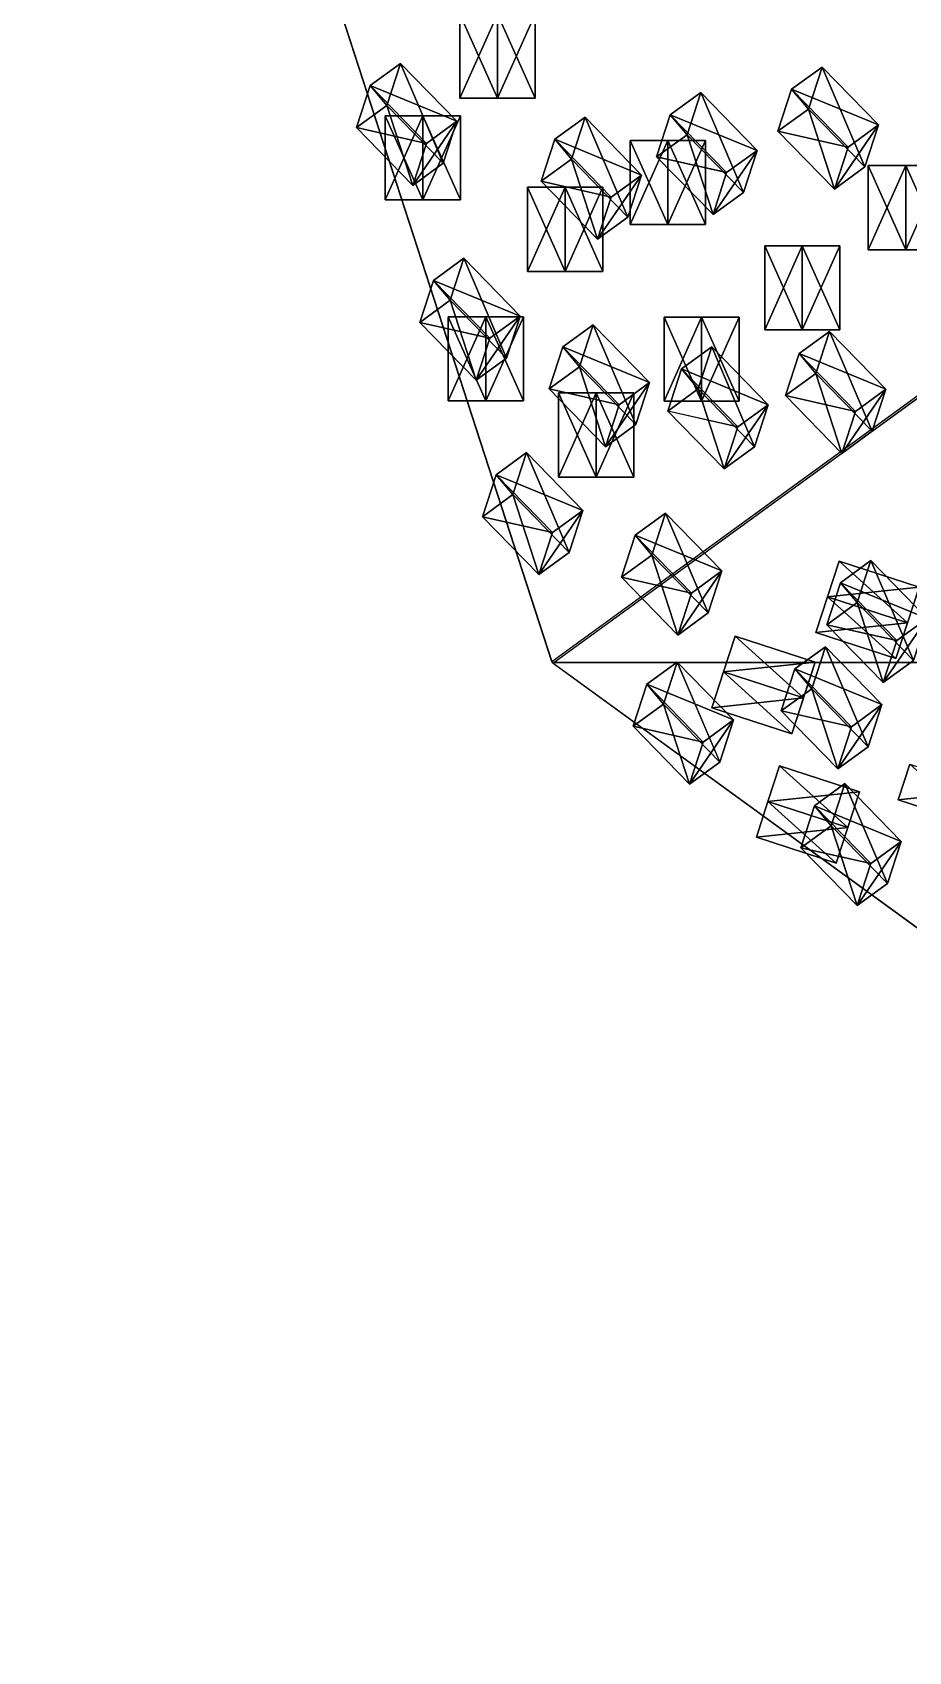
# Model space of a CAD drawing. Header units: metres. Extents: x -324 to 324, y -310 to 311.
# Drawn here: x -323.8 to -219.5, y -307.9 to -115.4 of the extents above; entities that cross this region are included whole.
import ezdxf

# ---------------------------------------------------------------- set-up
doc = ezdxf.new("R2010")
doc.units = ezdxf.units.M

msp = doc.modelspace()

# ---------------------------------------------------------------- linework, layer by layer
for p, q in [((-261.97607, -190.21149, -1061.904), (-323.78564, -0.00020891172, -938.3003)), ((-323.74664, -0.10168457, -938.09595), (-261.94806, -190.31653, -1061.6997)), ((-161.96637, -117.55719, -1261.8992), (-261.97607, -190.21149, -1061.904)), ((-261.85693, -190.37546, -1061.9042), (-161.85385, -117.712006, -1261.8993)), ((-261.94806, -190.31653, -1061.6997), (-100.13974, -307.86996, -938.0959)), ((-100.0555, -307.9384, -938.3003), (-261.85693, -190.37546, -1061.9042))]:
    msp.add_line(p, q)
for points in [[(-323.78564, -0.00020891172, -938.3003), (-161.96652, 117.55693, -1261.8993), (-161.96637, -117.55719, -1261.8992), (-161.96626, -117.55709, -1261.899)], [(-323.78564, -0.00020891172, -938.3003), (-161.96637, -117.55719, -1261.8992), (-261.97607, -190.21149, -1061.904), (-261.97598, -190.21138, -1061.9039)], [(-61.935295, -190.30717, -738.10077), (-200.13196, -0.09590149, -738.10077), (-323.74664, -0.10168457, -938.09595), (-323.74655, -0.10158457, -938.0958)], [(-61.935295, -190.30717, -738.10077), (-323.74664, -0.10168457, -938.09595), (-261.94806, -190.31653, -1061.6997), (-261.94797, -190.31642, -1061.6996)], [(-268.4556, -123.192665, -1067.9515), (-272.92816, -123.192665, -1059.0074), (-272.92816, -113.192665, -1059.0074), (-272.92807, -113.192566, -1059.0073)], [(-272.92816, -123.192665, -1059.0074), (-268.45615, -123.192665, -1056.7711), (-268.45615, -113.192665, -1056.7711), (-268.45605, -113.192566, -1056.771)], [(-272.92816, -113.192665, -1059.0074), (-268.4556, -113.192665, -1067.9515), (-268.4556, -123.192665, -1067.9515), (-268.4555, -123.192566, -1067.9514)], [(-268.45615, -113.192665, -1056.7711), (-272.92816, -113.192665, -1059.0074), (-272.92816, -123.192665, -1059.0074), (-272.92807, -123.192566, -1059.0073)], [(-268.45615, -123.192665, -1056.7711), (-263.98358, -123.192665, -1065.7152), (-263.98358, -113.192665, -1065.7152), (-263.9835, -113.192566, -1065.7151)], [(-263.98358, -113.192665, -1065.7152), (-268.45615, -113.192665, -1056.7711), (-268.45615, -123.192665, -1056.7711), (-268.45605, -123.192566, -1056.771)], [(-263.98358, -123.192665, -1065.7152), (-268.4556, -123.192665, -1067.9515), (-268.4556, -113.192665, -1067.9515), (-268.4555, -113.192566, -1067.9514)], [(-268.4556, -113.192665, -1067.9515), (-263.98358, -113.192665, -1065.7152), (-263.98358, -123.192665, -1065.7152), (-263.9835, -123.192566, -1065.7151)], [(-273.28394, -125.938354, -996.54193), (-279.99225, -119.056526, -999.30585), (-283.6102, -121.68512, -997.0695), (-283.6101, -121.68502, -997.0694)], [(-283.6102, -121.68512, -997.0695), (-279.99225, -119.056526, -999.30585), (-281.6172, -124.05677, -1007.81213), (-281.6171, -124.05667, -1007.812)], [(-274.90884, -130.9386, -1005.0483), (-281.6172, -124.05677, -1007.81213), (-279.99225, -119.056526, -999.30585), (-279.99216, -119.05643, -999.3057)], [(-279.99225, -119.056526, -999.30585), (-273.28394, -125.938354, -996.54193), (-274.90884, -130.9386, -1005.0483), (-274.90875, -130.93849, -1005.04816)], [(-100.0555, -307.9384, -938.3003), (-261.85693, -190.37546, -1061.9042), (-161.85385, -117.712006, -1261.8993), (-161.85374, -117.71191, -1261.8992)], [(-223.12227, -126.374, -915.90063), (-229.8306, -119.49217, -918.66455), (-233.44853, -122.120766, -916.4282), (-233.44843, -122.12067, -916.4281)], [(-233.44853, -122.120766, -916.4282), (-229.8306, -119.49217, -918.66455), (-231.45552, -124.49242, -927.17084), (-231.45541, -124.49232, -927.1707)], [(-224.74721, -131.37425, -924.407), (-231.45552, -124.49242, -927.17084), (-229.8306, -119.49217, -918.66455), (-229.83049, -119.49207, -918.6644)], [(-229.8306, -119.49217, -918.66455), (-223.12227, -126.374, -915.90063), (-224.74721, -131.37425, -924.407), (-224.7471, -131.37415, -924.40686)], [(-281.6172, -124.05677, -1007.81213), (-285.2351, -126.68536, -1005.57587), (-283.6102, -121.68512, -997.0695), (-283.6101, -121.68502, -997.0694)], [(-276.90186, -128.56694, -994.30566), (-283.6102, -121.68512, -997.0695), (-285.2351, -126.68536, -1005.57587), (-285.23502, -126.685265, -1005.57574)], [(-283.6102, -121.68512, -997.0695), (-276.90186, -128.56694, -994.30566), (-273.28394, -125.938354, -996.54193), (-273.28384, -125.938255, -996.5418)], [(-263.98358, -123.192665, -1065.7152), (-268.45615, -123.192665, -1056.7711), (-272.92816, -123.192665, -1059.0074), (-272.92807, -123.192566, -1059.0073)], [(-272.92816, -123.192665, -1059.0074), (-268.4556, -123.192665, -1067.9515), (-263.98358, -123.192665, -1065.7152), (-263.9835, -123.192566, -1065.7151)], [(-237.5618, -129.41577, -942.8368), (-244.27013, -122.53394, -945.6007), (-247.88806, -125.16254, -943.3644), (-247.88795, -125.16244, -943.36426)], [(-247.88806, -125.16254, -943.3644), (-244.27013, -122.53394, -945.6007), (-245.89505, -127.53419, -954.107), (-245.89494, -127.53409, -954.1069)], [(-239.18674, -134.41602, -951.34314), (-245.89505, -127.53419, -954.107), (-244.27013, -122.53394, -945.6007), (-244.27002, -122.533844, -945.6006)], [(-244.27013, -122.53394, -945.6007), (-237.5618, -129.41577, -942.8368), (-239.18674, -134.41602, -951.34314), (-239.18663, -134.41591, -951.343)], [(-231.45552, -124.49242, -927.17084), (-235.07347, -127.12101, -924.9346), (-233.44853, -122.120766, -916.4282), (-233.44843, -122.12067, -916.4281)], [(-226.74022, -129.0026, -913.66437), (-233.44853, -122.120766, -916.4282), (-235.07347, -127.12101, -924.9346), (-235.07336, -127.12091, -924.93445)], [(-233.44853, -122.120766, -916.4282), (-226.74022, -129.0026, -913.66437), (-223.12227, -126.374, -915.90063), (-223.12216, -126.3739, -915.9005)], [(-278.5268, -133.5672, -1002.81195), (-285.2351, -126.68536, -1005.57587), (-281.6172, -124.05677, -1007.81213), (-281.6171, -124.05667, -1007.812)], [(-281.6172, -124.05677, -1007.81213), (-274.90884, -130.9386, -1005.0483), (-278.5268, -133.5672, -1002.81195), (-278.5267, -133.5671, -1002.8118)], [(-245.89505, -127.53419, -954.107), (-249.513, -130.16278, -951.8707), (-247.88806, -125.16254, -943.3644), (-247.88795, -125.16244, -943.36426)], [(-241.17975, -132.04436, -940.6005), (-247.88806, -125.16254, -943.3644), (-249.513, -130.16278, -951.8707), (-249.5129, -130.16267, -951.8706)], [(-247.88806, -125.16254, -943.3644), (-241.17975, -132.04436, -940.6005), (-237.5618, -129.41577, -942.8368), (-237.56169, -129.41566, -942.8367)], [(-228.36514, -134.00284, -922.17065), (-235.07347, -127.12101, -924.9346), (-231.45552, -124.49242, -927.17084), (-231.45541, -124.49232, -927.1707)], [(-231.45552, -124.49242, -927.17084), (-224.74721, -131.37425, -924.407), (-228.36514, -134.00284, -922.17065), (-228.36504, -134.00273, -922.17053)], [(-285.2351, -126.68536, -1005.57587), (-278.5268, -133.5672, -1002.81195), (-276.90186, -128.56694, -994.30566), (-276.90176, -128.56683, -994.30554)], [(-277.3236, -135.29517, -1050.2177), (-281.79617, -135.29517, -1041.2736), (-281.79617, -125.295166, -1041.2736), (-281.79608, -125.29507, -1041.2734)], [(-277.3236, -125.295166, -1050.2177), (-281.79617, -125.295166, -1041.2736), (-277.32416, -125.295166, -1039.0372), (-277.32407, -125.29507, -1039.0371)], [(-281.79617, -135.29517, -1041.2736), (-277.32416, -135.29517, -1039.0372), (-277.32416, -125.295166, -1039.0372), (-277.32407, -125.29507, -1039.0371)], [(-281.79617, -125.295166, -1041.2736), (-277.3236, -125.295166, -1050.2177), (-277.3236, -135.29517, -1050.2177), (-277.32352, -135.29506, -1050.2175)], [(-277.32416, -125.295166, -1039.0372), (-281.79617, -125.295166, -1041.2736), (-281.79617, -135.29517, -1041.2736), (-281.79608, -135.29506, -1041.2734)], [(-278.5268, -133.5672, -1002.81195), (-274.90884, -130.9386, -1005.0483), (-273.28394, -125.938354, -996.54193), (-273.28384, -125.938255, -996.5418)], [(-273.28394, -125.938354, -996.54193), (-276.90186, -128.56694, -994.30566), (-278.5268, -133.5672, -1002.81195), (-278.5267, -133.5671, -1002.8118)], [(-277.32416, -135.29517, -1039.0372), (-272.8516, -135.29517, -1047.9813), (-272.8516, -125.295166, -1047.9813), (-272.8515, -125.29507, -1047.9812)], [(-277.32416, -125.295166, -1039.0372), (-272.8516, -125.295166, -1047.9813), (-277.3236, -125.295166, -1050.2177), (-277.32352, -125.29507, -1050.2175)], [(-272.8516, -125.295166, -1047.9813), (-277.32416, -125.295166, -1039.0372), (-277.32416, -135.29517, -1039.0372), (-277.32407, -135.29506, -1039.0371)], [(-272.8516, -135.29517, -1047.9813), (-277.3236, -135.29517, -1050.2177), (-277.3236, -125.295166, -1050.2177), (-277.32352, -125.29507, -1050.2175)], [(-277.3236, -125.295166, -1050.2177), (-272.8516, -125.295166, -1047.9813), (-272.8516, -135.29517, -1047.9813), (-272.8515, -135.29506, -1047.9812)], [(-251.31682, -132.33568, -968.52234), (-258.02515, -125.45385, -971.28625), (-261.6431, -128.08244, -969.0499), (-261.643, -128.08234, -969.0498)], [(-261.6431, -128.08244, -969.0499), (-258.02515, -125.45385, -971.28625), (-259.6501, -130.4541, -979.79254), (-259.65, -130.454, -979.7924)], [(-252.94176, -137.33592, -977.0287), (-259.6501, -130.4541, -979.79254), (-258.02515, -125.45385, -971.28625), (-258.02505, -125.45375, -971.28613)], [(-258.02515, -125.45385, -971.28625), (-251.31682, -132.33568, -968.52234), (-252.94176, -137.33592, -977.0287), (-252.94165, -137.33582, -977.02856)], [(-228.36514, -134.00284, -922.17065), (-224.74721, -131.37425, -924.407), (-223.12227, -126.374, -915.90063), (-223.12216, -126.3739, -915.9005)], [(-223.12227, -126.374, -915.90063), (-226.74022, -129.0026, -913.66437), (-228.36514, -134.00284, -922.17065), (-228.36504, -134.00273, -922.17053)], [(-259.6501, -130.4541, -979.79254), (-263.268, -133.08269, -977.5563), (-261.6431, -128.08244, -969.0499), (-261.643, -128.08234, -969.0498)], [(-254.93477, -134.96426, -966.2861), (-261.6431, -128.08244, -969.0499), (-263.268, -133.08269, -977.5563), (-263.2679, -133.08258, -977.55615)], [(-261.6431, -128.08244, -969.0499), (-254.93477, -134.96426, -966.2861), (-251.31682, -132.33568, -968.52234), (-251.31671, -132.33557, -968.5222)], [(-248.18591, -138.23065, -1108.486), (-252.65848, -138.23065, -1099.5419), (-252.6585, -128.23065, -1099.5419), (-252.65839, -128.23055, -1099.5417)], [(-248.18591, -128.23065, -1108.486), (-252.6585, -128.23065, -1099.5419), (-248.18646, -128.23065, -1097.3055), (-248.18636, -128.23055, -1097.3054)], [(-252.6585, -128.23065, -1099.5419), (-248.18591, -128.23065, -1108.486), (-248.18591, -138.23065, -1108.486), (-248.1858, -138.23055, -1108.4858)], [(-248.18646, -128.23065, -1097.3055), (-252.6585, -128.23065, -1099.5419), (-252.65848, -138.23065, -1099.5419), (-252.65837, -138.23055, -1099.5417)], [(-252.65848, -138.23065, -1099.5419), (-248.18646, -138.23065, -1097.3055), (-248.18646, -128.23065, -1097.3055), (-248.18636, -128.23055, -1097.3054)], [(-242.80467, -137.04462, -949.1068), (-249.513, -130.16278, -951.8707), (-245.89505, -127.53419, -954.107), (-245.89494, -127.53409, -954.1069)], [(-248.18646, -138.23065, -1097.3055), (-243.71388, -138.23065, -1106.2496), (-243.7139, -128.23065, -1106.2496), (-243.71379, -128.23055, -1106.2495)], [(-248.18646, -128.23065, -1097.3055), (-243.7139, -128.23065, -1106.2496), (-248.18591, -128.23065, -1108.486), (-248.1858, -128.23055, -1108.4858)], [(-243.7139, -128.23065, -1106.2496), (-248.18646, -128.23065, -1097.3055), (-248.18646, -138.23065, -1097.3055), (-248.18636, -138.23055, -1097.3054)], [(-243.71388, -138.23065, -1106.2496), (-248.18591, -138.23065, -1108.486), (-248.18591, -128.23065, -1108.486), (-248.1858, -128.23055, -1108.4858)], [(-248.18591, -128.23065, -1108.486), (-243.7139, -128.23065, -1106.2496), (-243.71388, -138.23065, -1106.2496), (-243.71378, -138.23055, -1106.2495)], [(-245.89505, -127.53419, -954.107), (-239.18674, -134.41602, -951.34314), (-242.80467, -137.04462, -949.1068), (-242.80457, -137.04451, -949.1067)], [(-235.07347, -127.12101, -924.9346), (-228.36514, -134.00284, -922.17065), (-226.74022, -129.0026, -913.66437), (-226.74011, -129.00249, -913.66425)], [(-256.5597, -139.96451, -974.79236), (-263.268, -133.08269, -977.5563), (-259.6501, -130.4541, -979.79254), (-259.65, -130.454, -979.7924)], [(-259.6501, -130.4541, -979.79254), (-252.94176, -137.33592, -977.0287), (-256.5597, -139.96451, -974.79236), (-256.5596, -139.9644, -974.79224)], [(-249.513, -130.16278, -951.8707), (-242.80467, -137.04462, -949.1068), (-241.17975, -132.04436, -940.6005), (-241.17964, -132.04425, -940.6004)], [(-242.80467, -137.04462, -949.1068), (-239.18674, -134.41602, -951.34314), (-237.5618, -129.41577, -942.8368), (-237.56169, -129.41566, -942.8367)], [(-237.5618, -129.41577, -942.8368), (-241.17975, -132.04436, -940.6005), (-242.80467, -137.04462, -949.1068), (-242.80457, -137.04451, -949.1067)], [(-256.5597, -139.96451, -974.79236), (-252.94176, -137.33592, -977.0287), (-251.31682, -132.33568, -968.52234), (-251.31671, -132.33557, -968.5222)], [(-251.31682, -132.33568, -968.52234), (-254.93477, -134.96426, -966.2861), (-256.5597, -139.96451, -974.79236), (-256.5596, -139.9644, -974.79224)], [(-219.8544, -141.21764, -1165.1421), (-224.32697, -141.21764, -1156.198), (-224.32698, -131.21764, -1156.198), (-224.32687, -131.21753, -1156.1979)], [(-219.8544, -131.21764, -1165.1421), (-224.32698, -131.21764, -1156.198), (-219.85495, -131.21764, -1153.9617), (-219.85484, -131.21753, -1153.9615)], [(-224.32698, -131.21764, -1156.198), (-219.8544, -131.21764, -1165.1421), (-219.8544, -141.21764, -1165.1421), (-219.8543, -141.21753, -1165.142)], [(-219.85495, -131.21764, -1153.9617), (-224.32698, -131.21764, -1156.198), (-224.32697, -141.21764, -1156.198), (-224.32686, -141.21753, -1156.1979)], [(-224.32697, -141.21764, -1156.198), (-219.85495, -141.21764, -1153.9617), (-219.85495, -131.21764, -1153.9617), (-219.85484, -131.21753, -1153.9615)], [(-219.85495, -141.21764, -1153.9617), (-215.38237, -141.21764, -1162.9058), (-215.38239, -131.21764, -1162.9058), (-215.38228, -131.21753, -1162.9056)], [(-219.85495, -131.21764, -1153.9617), (-215.38239, -131.21764, -1162.9058), (-219.8544, -131.21764, -1165.1421), (-219.8543, -131.21753, -1165.142)], [(-215.38239, -131.21764, -1162.9058), (-219.85495, -131.21764, -1153.9617), (-219.85495, -141.21764, -1153.9617), (-219.85484, -141.21753, -1153.9615)], [(-215.38237, -141.21764, -1162.9058), (-219.8544, -141.21764, -1165.1421), (-219.8544, -131.21764, -1165.1421), (-219.8543, -131.21753, -1165.142)], [(-219.8544, -131.21764, -1165.1421), (-215.38239, -131.21764, -1162.9058), (-215.38237, -141.21764, -1162.9058), (-215.38226, -141.21753, -1162.9056)], [(-260.3938, -143.79266, -1084.0732), (-264.86636, -143.79266, -1075.1292), (-264.86636, -133.79266, -1075.1292), (-264.86627, -133.79256, -1075.129)], [(-260.3938, -133.79266, -1084.0732), (-264.86636, -133.79266, -1075.1292), (-260.39435, -133.79266, -1072.8928), (-260.39426, -133.79256, -1072.8927)], [(-264.86636, -143.79266, -1075.1292), (-260.39435, -143.79266, -1072.8928), (-260.39435, -133.79266, -1072.8928), (-260.39426, -133.79256, -1072.8927)], [(-264.86636, -133.79266, -1075.1292), (-260.3938, -133.79266, -1084.0732), (-260.3938, -143.79266, -1084.0732), (-260.3937, -143.79256, -1084.0731)], [(-260.39435, -133.79266, -1072.8928), (-264.86636, -133.79266, -1075.1292), (-264.86636, -143.79266, -1075.1292), (-264.86627, -143.79256, -1075.129)], [(-263.268, -133.08269, -977.5563), (-256.5597, -139.96451, -974.79236), (-254.93477, -134.96426, -966.2861), (-254.93466, -134.96416, -966.28595)], [(-260.39435, -143.79266, -1072.8928), (-255.92177, -143.79266, -1081.8369), (-255.92178, -133.79266, -1081.8369), (-255.92168, -133.79256, -1081.8368)], [(-260.39435, -133.79266, -1072.8928), (-255.92178, -133.79266, -1081.8369), (-260.3938, -133.79266, -1084.0732), (-260.3937, -133.79256, -1084.0731)], [(-255.92178, -133.79266, -1081.8369), (-260.39435, -133.79266, -1072.8928), (-260.39435, -143.79266, -1072.8928), (-260.39426, -143.79256, -1072.8927)], [(-255.92177, -143.79266, -1081.8369), (-260.3938, -143.79266, -1084.0732), (-260.3938, -133.79266, -1084.0732), (-260.3937, -133.79256, -1084.0731)], [(-260.3938, -133.79266, -1084.0732), (-255.92178, -133.79266, -1081.8369), (-255.92177, -143.79266, -1081.8369), (-255.92166, -143.79256, -1081.8368)], [(-272.8516, -135.29517, -1047.9813), (-277.32416, -135.29517, -1039.0372), (-281.79617, -135.29517, -1041.2736), (-281.79608, -135.29506, -1041.2734)], [(-281.79617, -135.29517, -1041.2736), (-277.3236, -135.29517, -1050.2177), (-272.8516, -135.29517, -1047.9813), (-272.8515, -135.29506, -1047.9812)], [(-243.71388, -138.23065, -1106.2496), (-248.18646, -138.23065, -1097.3055), (-252.65848, -138.23065, -1099.5419), (-252.65837, -138.23055, -1099.5417)], [(-252.65848, -138.23065, -1099.5419), (-248.18591, -138.23065, -1108.486), (-243.71388, -138.23065, -1106.2496), (-243.71378, -138.23055, -1106.2495)], [(-265.7526, -149.11575, -1011.60077), (-272.4609, -142.23392, -1014.3647), (-276.07886, -144.86252, -1012.12836), (-276.07877, -144.86241, -1012.12823)], [(-276.07886, -144.86252, -1012.12836), (-272.4609, -142.23392, -1014.3647), (-274.08585, -147.23418, -1022.871), (-274.08575, -147.23407, -1022.87085)], [(-267.3775, -154.116, -1020.1071), (-274.08585, -147.23418, -1022.871), (-272.4609, -142.23392, -1014.3647), (-272.46082, -142.23381, -1014.36456)], [(-272.4609, -142.23392, -1014.3647), (-265.7526, -149.11575, -1011.60077), (-267.3775, -154.116, -1020.1071), (-267.3774, -154.11589, -1020.107)], [(-232.17743, -150.74515, -1140.499), (-236.65, -150.74515, -1131.5549), (-236.65001, -140.74515, -1131.5549), (-236.6499, -140.74504, -1131.5548)], [(-232.17743, -140.74515, -1140.499), (-236.65001, -140.74515, -1131.5549), (-232.17798, -140.74515, -1129.3186), (-232.17787, -140.74504, -1129.3185)], [(-236.65001, -140.74515, -1131.5549), (-232.17743, -140.74515, -1140.499), (-232.17743, -150.74515, -1140.499), (-232.17732, -150.74504, -1140.4989)], [(-232.17798, -140.74515, -1129.3186), (-236.65001, -140.74515, -1131.5549), (-236.65, -150.74515, -1131.5549), (-236.64989, -150.74504, -1131.5548)], [(-236.65, -150.74515, -1131.5549), (-232.17798, -150.74515, -1129.3186), (-232.17798, -140.74515, -1129.3186), (-232.17787, -140.74504, -1129.3185)], [(-232.17798, -150.74515, -1129.3186), (-227.7054, -150.74515, -1138.2627), (-227.70541, -140.74515, -1138.2627), (-227.7053, -140.74504, -1138.2626)], [(-232.17798, -140.74515, -1129.3186), (-227.70541, -140.74515, -1138.2627), (-232.17743, -140.74515, -1140.499), (-232.17732, -140.74504, -1140.4989)], [(-227.70541, -140.74515, -1138.2627), (-232.17798, -140.74515, -1129.3186), (-232.17798, -150.74515, -1129.3186), (-232.17787, -150.74504, -1129.3185)], [(-227.7054, -150.74515, -1138.2627), (-232.17743, -150.74515, -1140.499), (-232.17743, -140.74515, -1140.499), (-232.17732, -140.74504, -1140.4989)], [(-232.17743, -140.74515, -1140.499), (-227.70541, -140.74515, -1138.2627), (-227.7054, -150.74515, -1138.2627), (-227.70529, -150.74504, -1138.2626)], [(-215.38237, -141.21764, -1162.9058), (-219.85495, -141.21764, -1153.9617), (-224.32697, -141.21764, -1156.198), (-224.32686, -141.21753, -1156.1979)], [(-224.32697, -141.21764, -1156.198), (-219.8544, -141.21764, -1165.1421), (-215.38237, -141.21764, -1162.9058), (-215.38226, -141.21753, -1162.9056)], [(-255.92177, -143.79266, -1081.8369), (-260.39435, -143.79266, -1072.8928), (-264.86636, -143.79266, -1075.1292), (-264.86627, -143.79256, -1075.129)], [(-264.86636, -143.79266, -1075.1292), (-260.3938, -143.79266, -1084.0732), (-255.92177, -143.79266, -1081.8369), (-255.92166, -143.79256, -1081.8368)], [(-274.08585, -147.23418, -1022.871), (-277.70377, -149.86276, -1020.6347), (-276.07886, -144.86252, -1012.12836), (-276.07877, -144.86241, -1012.12823)], [(-269.3705, -151.74434, -1009.3645), (-276.07886, -144.86252, -1012.12836), (-277.70377, -149.86276, -1020.6347), (-277.70367, -149.86266, -1020.6346)], [(-276.07886, -144.86252, -1012.12836), (-269.3705, -151.74434, -1009.3645), (-265.7526, -149.11575, -1011.60077), (-265.7525, -149.11565, -1011.60065)], [(-270.99545, -156.7446, -1017.8708), (-277.70377, -149.86276, -1020.6347), (-274.08585, -147.23418, -1022.871), (-274.08575, -147.23407, -1022.87085)], [(-274.08585, -147.23418, -1022.871), (-267.3775, -154.116, -1020.1071), (-270.99545, -156.7446, -1017.8708), (-270.99536, -156.74449, -1017.87067)], [(-277.70377, -149.86276, -1020.6347), (-270.99545, -156.7446, -1017.8708), (-269.3705, -151.74434, -1009.3645), (-269.37042, -151.74423, -1009.3644)], [(-269.83762, -159.19116, -1065.1879), (-274.31018, -159.19116, -1056.2438), (-274.31018, -149.19116, -1056.2438), (-274.3101, -149.19106, -1056.2437)], [(-269.83762, -149.19116, -1065.1879), (-274.31018, -149.19116, -1056.2438), (-269.83817, -149.19116, -1054.0074), (-269.83807, -149.19106, -1054.0073)], [(-274.31018, -159.19116, -1056.2438), (-269.83817, -159.19116, -1054.0074), (-269.83817, -149.19116, -1054.0074), (-269.83807, -149.19106, -1054.0073)], [(-274.31018, -149.19116, -1056.2438), (-269.83762, -149.19116, -1065.1879), (-269.83762, -159.19116, -1065.1879), (-269.83752, -159.19106, -1065.1877)], [(-269.83817, -149.19116, -1054.0074), (-274.31018, -149.19116, -1056.2438), (-274.31018, -159.19116, -1056.2438), (-274.3101, -159.19106, -1056.2437)], [(-270.99545, -156.7446, -1017.8708), (-267.3775, -154.116, -1020.1071), (-265.7526, -149.11575, -1011.60077), (-265.7525, -149.11565, -1011.60065)], [(-265.7526, -149.11575, -1011.60077), (-269.3705, -151.74434, -1009.3645), (-270.99545, -156.7446, -1017.8708), (-270.99536, -156.74449, -1017.87067)], [(-269.83817, -159.19116, -1054.0074), (-265.3656, -159.19116, -1062.9515), (-265.3656, -149.19116, -1062.9515), (-265.3655, -149.19106, -1062.9514)], [(-269.83817, -149.19116, -1054.0074), (-265.3656, -149.19116, -1062.9515), (-269.83762, -149.19116, -1065.1879), (-269.83752, -149.19106, -1065.1877)], [(-265.3656, -149.19116, -1062.9515), (-269.83817, -149.19116, -1054.0074), (-269.83817, -159.19116, -1054.0074), (-269.83807, -159.19106, -1054.0073)], [(-265.3656, -159.19116, -1062.9515), (-269.83762, -159.19116, -1065.1879), (-269.83762, -149.19116, -1065.1879), (-269.83752, -149.19106, -1065.1877)], [(-269.83762, -149.19116, -1065.1879), (-265.3656, -149.19116, -1062.9515), (-265.3656, -159.19116, -1062.9515), (-265.3655, -159.19106, -1062.9514)], [(-250.35417, -157.01512, -995.9738), (-257.0625, -150.1333, -998.73773), (-260.68045, -152.76189, -996.5014), (-260.68036, -152.76178, -996.5013)], [(-260.68045, -152.76189, -996.5014), (-257.0625, -150.1333, -998.73773), (-258.68744, -155.13354, -1007.244), (-258.68735, -155.13344, -1007.2439)], [(-251.97911, -162.01537, -1004.48016), (-258.68744, -155.13354, -1007.244), (-257.0625, -150.1333, -998.73773), (-257.0624, -150.1332, -998.7376)], [(-257.0625, -150.1333, -998.73773), (-250.35417, -157.01512, -995.9738), (-251.97911, -162.01537, -1004.48016), (-251.979, -162.01526, -1004.48004)], [(-244.155, -159.24265, -1116.5469), (-248.62756, -159.24265, -1107.6028), (-248.62758, -149.24265, -1107.6028), (-248.62747, -149.24254, -1107.6027)], [(-244.155, -149.24265, -1116.5469), (-248.62758, -149.24265, -1107.6028), (-244.15555, -149.24265, -1105.3665), (-244.15544, -149.24254, -1105.3663)], [(-248.62758, -149.24265, -1107.6028), (-244.155, -149.24265, -1116.5469), (-244.155, -159.24265, -1116.5469), (-244.15489, -159.24254, -1116.5468)], [(-244.15555, -149.24265, -1105.3665), (-248.62758, -149.24265, -1107.6028), (-248.62756, -159.24265, -1107.6028), (-248.62746, -159.24254, -1107.6027)], [(-248.62756, -159.24265, -1107.6028), (-244.15555, -159.24265, -1105.3665), (-244.15555, -149.24265, -1105.3665), (-244.15544, -149.24254, -1105.3663)], [(-244.15555, -159.24265, -1105.3665), (-239.68297, -159.24265, -1114.3105), (-239.68298, -149.24265, -1114.3105), (-239.68288, -149.24254, -1114.3104)], [(-244.15555, -149.24265, -1105.3665), (-239.68298, -149.24265, -1114.3105), (-244.155, -149.24265, -1116.5469), (-244.15489, -149.24254, -1116.5468)], [(-239.68298, -149.24265, -1114.3105), (-244.15555, -149.24265, -1105.3665), (-244.15555, -159.24265, -1105.3665), (-244.15544, -159.24254, -1105.3663)], [(-239.68297, -159.24265, -1114.3105), (-244.155, -159.24265, -1116.5469), (-244.155, -149.24265, -1116.5469), (-244.15489, -149.24254, -1116.5468)], [(-244.155, -149.24265, -1116.5469), (-239.68298, -149.24265, -1114.3105), (-239.68297, -159.24265, -1114.3105), (-239.68286, -159.24254, -1114.3104)], [(-227.7054, -150.74515, -1138.2627), (-232.17798, -150.74515, -1129.3186), (-236.65, -150.74515, -1131.5549), (-236.64989, -150.74504, -1131.5548)], [(-236.65, -150.74515, -1131.5549), (-232.17743, -150.74515, -1140.499), (-227.7054, -150.74515, -1138.2627), (-227.70529, -150.74504, -1138.2626)], [(-222.23575, -157.80824, -951.4151), (-228.94408, -150.92642, -954.179), (-232.56201, -153.55501, -951.9427), (-232.5619, -153.5549, -951.94257)], [(-232.56201, -153.55501, -951.9427), (-228.94408, -150.92642, -954.179), (-230.569, -155.92667, -962.6853), (-230.5689, -155.92656, -962.6852)], [(-223.86069, -162.80849, -959.92145), (-230.569, -155.92667, -962.6853), (-228.94408, -150.92642, -954.179), (-228.94397, -150.92632, -954.1789)], [(-228.94408, -150.92642, -954.179), (-222.23575, -157.80824, -951.4151), (-223.86069, -162.80849, -959.92145), (-223.86058, -162.80838, -959.9213)], [(-258.68744, -155.13354, -1007.244), (-262.30536, -157.76213, -1005.00775), (-260.68045, -152.76189, -996.5014), (-260.68036, -152.76178, -996.5013)], [(-253.97212, -159.6437, -993.73755), (-260.68045, -152.76189, -996.5014), (-262.30536, -157.76213, -1005.00775), (-262.30527, -157.76202, -1005.0076)], [(-260.68045, -152.76189, -996.5014), (-253.97212, -159.6437, -993.73755), (-250.35417, -157.01512, -995.9738), (-250.35406, -157.01501, -995.9737)], [(-236.23904, -159.6494, -976.23425), (-242.94737, -152.76758, -978.99817), (-246.5653, -155.39616, -976.76184), (-246.5652, -155.39606, -976.7617)], [(-246.5653, -155.39616, -976.76184), (-242.94737, -152.76758, -978.99817), (-244.5723, -157.76782, -987.50446), (-244.57219, -157.76772, -987.50433)], [(-237.86398, -164.64964, -984.7406), (-244.5723, -157.76782, -987.50446), (-242.94737, -152.76758, -978.99817), (-242.94727, -152.76747, -978.99805)], [(-242.94737, -152.76758, -978.99817), (-236.23904, -159.6494, -976.23425), (-237.86398, -164.64964, -984.7406), (-237.86388, -164.64954, -984.7405)], [(-230.569, -155.92667, -962.6853), (-234.18695, -158.55525, -960.44904), (-232.56201, -153.55501, -951.9427), (-232.5619, -153.5549, -951.94257)], [(-225.8537, -160.43683, -949.17883), (-232.56201, -153.55501, -951.9427), (-234.18695, -158.55525, -960.44904), (-234.18684, -158.55515, -960.4489)], [(-232.56201, -153.55501, -951.9427), (-225.8537, -160.43683, -949.17883), (-222.23575, -157.80824, -951.4151), (-222.23564, -157.80814, -951.415)], [(-255.59705, -164.64395, -1002.24384), (-262.30536, -157.76213, -1005.00775), (-258.68744, -155.13354, -1007.244), (-258.68735, -155.13344, -1007.2439)], [(-258.68744, -155.13354, -1007.244), (-251.97911, -162.01537, -1004.48016), (-255.59705, -164.64395, -1002.24384), (-255.59694, -164.64384, -1002.2437)], [(-244.5723, -157.76782, -987.50446), (-248.19025, -160.39641, -985.2682), (-246.5653, -155.39616, -976.76184), (-246.5652, -155.39606, -976.7617)], [(-239.857, -162.27798, -973.998), (-246.5653, -155.39616, -976.76184), (-248.19025, -160.39641, -985.2682), (-248.19014, -160.3963, -985.26807)], [(-246.5653, -155.39616, -976.76184), (-239.857, -162.27798, -973.998), (-236.23904, -159.6494, -976.23425), (-236.23894, -159.64929, -976.23413)], [(-227.47862, -165.43707, -957.6851), (-234.18695, -158.55525, -960.44904), (-230.569, -155.92667, -962.6853), (-230.5689, -155.92656, -962.6852)], [(-230.569, -155.92667, -962.6853), (-223.86069, -162.80849, -959.92145), (-227.47862, -165.43707, -957.6851), (-227.47852, -165.43697, -957.685)], [(-262.30536, -157.76213, -1005.00775), (-255.59705, -164.64395, -1002.24384), (-253.97212, -159.6437, -993.73755), (-253.97202, -159.6436, -993.7374)], [(-255.59705, -164.64395, -1002.24384), (-251.97911, -162.01537, -1004.48016), (-250.35417, -157.01512, -995.9738), (-250.35406, -157.01501, -995.9737)], [(-250.35417, -157.01512, -995.9738), (-253.97212, -159.6437, -993.73755), (-255.59705, -164.64395, -1002.24384), (-255.59694, -164.64384, -1002.2437)], [(-241.48192, -167.27823, -982.5043), (-248.19025, -160.39641, -985.2682), (-244.5723, -157.76782, -987.50446), (-244.57219, -157.76772, -987.50433)], [(-244.5723, -157.76782, -987.50446), (-237.86398, -164.64964, -984.7406), (-241.48192, -167.27823, -982.5043), (-241.48181, -167.27812, -982.50415)], [(-227.47862, -165.43707, -957.6851), (-223.86069, -162.80849, -959.92145), (-222.23575, -157.80824, -951.4151), (-222.23564, -157.80814, -951.415)], [(-222.23575, -157.80824, -951.4151), (-225.8537, -160.43683, -949.17883), (-227.47862, -165.43707, -957.6851), (-227.47852, -165.43697, -957.685)], [(-265.3656, -159.19116, -1062.9515), (-269.83817, -159.19116, -1054.0074), (-274.31018, -159.19116, -1056.2438), (-274.3101, -159.19106, -1056.2437)], [(-274.31018, -159.19116, -1056.2438), (-269.83762, -159.19116, -1065.1879), (-265.3656, -159.19116, -1062.9515), (-265.3655, -159.19106, -1062.9514)], [(-256.70837, -168.25514, -1091.4431), (-261.18094, -168.25514, -1082.499), (-261.18094, -158.25514, -1082.499), (-261.18085, -158.25504, -1082.4989)], [(-256.70837, -158.25514, -1091.4431), (-261.18094, -158.25514, -1082.499), (-256.70892, -158.25514, -1080.2627), (-256.70883, -158.25504, -1080.2626)], [(-261.18094, -168.25514, -1082.499), (-256.70892, -168.25514, -1080.2627), (-256.70892, -158.25514, -1080.2627), (-256.70883, -158.25504, -1080.2626)], [(-261.18094, -158.25514, -1082.499), (-256.70837, -158.25514, -1091.4431), (-256.70837, -168.25514, -1091.4431), (-256.70828, -168.25504, -1091.443)], [(-256.70892, -158.25514, -1080.2627), (-261.18094, -158.25514, -1082.499), (-261.18094, -168.25514, -1082.499), (-261.18085, -168.25504, -1082.4989)], [(-256.70892, -168.25514, -1080.2627), (-252.23634, -168.25514, -1089.2068), (-252.23636, -158.25514, -1089.2068), (-252.23625, -158.25504, -1089.2067)], [(-256.70892, -158.25514, -1080.2627), (-252.23636, -158.25514, -1089.2068), (-256.70837, -158.25514, -1091.4431), (-256.70828, -158.25504, -1091.443)], [(-252.23636, -158.25514, -1089.2068), (-256.70892, -158.25514, -1080.2627), (-256.70892, -168.25514, -1080.2627), (-256.70883, -168.25504, -1080.2626)], [(-252.23634, -168.25514, -1089.2068), (-256.70837, -168.25514, -1091.4431), (-256.70837, -158.25514, -1091.4431), (-256.70828, -158.25504, -1091.443)], [(-256.70837, -158.25514, -1091.4431), (-252.23636, -158.25514, -1089.2068), (-252.23634, -168.25514, -1089.2068), (-252.23624, -168.25504, -1089.2067)], [(-239.68297, -159.24265, -1114.3105), (-244.15555, -159.24265, -1105.3665), (-248.62756, -159.24265, -1107.6028), (-248.62746, -159.24254, -1107.6027)], [(-248.62756, -159.24265, -1107.6028), (-244.155, -159.24265, -1116.5469), (-239.68297, -159.24265, -1114.3105), (-239.68286, -159.24254, -1114.3104)], [(-241.48192, -167.27823, -982.5043), (-237.86398, -164.64964, -984.7406), (-236.23904, -159.6494, -976.23425), (-236.23894, -159.64929, -976.23413)], [(-236.23904, -159.6494, -976.23425), (-239.857, -162.27798, -973.998), (-241.48192, -167.27823, -982.5043), (-241.48181, -167.27812, -982.50415)], [(-234.18695, -158.55525, -960.44904), (-227.47862, -165.43707, -957.6851), (-225.8537, -160.43683, -949.17883), (-225.85359, -160.43672, -949.1787)], [(-248.19025, -160.39641, -985.2682), (-241.48192, -167.27823, -982.5043), (-239.857, -162.27798, -973.998), (-239.85689, -162.27788, -973.99786)], [(-258.2903, -172.22227, -1026.6881), (-264.99863, -165.34045, -1029.452), (-268.61658, -167.96904, -1027.2157), (-268.6165, -167.96893, -1027.2156)], [(-268.61658, -167.96904, -1027.2157), (-264.99863, -165.34045, -1029.452), (-266.62357, -170.3407, -1037.9583), (-266.62347, -170.34059, -1037.9581)], [(-259.91522, -177.22252, -1035.1945), (-266.62357, -170.3407, -1037.9583), (-264.99863, -165.34045, -1029.452), (-264.99854, -165.34035, -1029.4519)], [(-264.99863, -165.34045, -1029.452), (-258.2903, -172.22227, -1026.6881), (-259.91522, -177.22252, -1035.1945), (-259.91513, -177.22241, -1035.1943)], [(-266.62357, -170.3407, -1037.9583), (-270.2415, -172.96928, -1035.722), (-268.61658, -167.96904, -1027.2157), (-268.6165, -167.96893, -1027.2156)], [(-261.90823, -174.85086, -1024.4519), (-268.61658, -167.96904, -1027.2157), (-270.2415, -172.96928, -1035.722), (-270.2414, -172.96918, -1035.7219)], [(-268.61658, -167.96904, -1027.2157), (-261.90823, -174.85086, -1024.4519), (-258.2903, -172.22227, -1026.6881), (-258.29022, -172.22217, -1026.688)], [(-252.23634, -168.25514, -1089.2068), (-256.70892, -168.25514, -1080.2627), (-261.18094, -168.25514, -1082.499), (-261.18085, -168.25504, -1082.4989)], [(-261.18094, -168.25514, -1082.499), (-256.70837, -168.25514, -1091.4431), (-252.23634, -168.25514, -1089.2068), (-252.23624, -168.25504, -1089.2067)], [(-263.53317, -179.8511, -1032.9581), (-270.2415, -172.96928, -1035.722), (-266.62357, -170.3407, -1037.9583), (-266.62347, -170.34059, -1037.9581)], [(-266.62357, -170.3407, -1037.9583), (-259.91522, -177.22252, -1035.1945), (-263.53317, -179.8511, -1032.9581), (-263.53308, -179.851, -1032.958)], [(-270.2415, -172.96928, -1035.722), (-263.53317, -179.8511, -1032.9581), (-261.90823, -174.85086, -1024.4519), (-261.90814, -174.85075, -1024.4518)], [(-263.53317, -179.8511, -1032.9581), (-259.91522, -177.22252, -1035.1945), (-258.2903, -172.22227, -1026.6881), (-258.29022, -172.22217, -1026.688)], [(-258.2903, -172.22227, -1026.6881), (-261.90823, -174.85086, -1024.4519), (-263.53317, -179.8511, -1032.9581), (-263.53308, -179.851, -1032.958)], [(-241.7407, -179.41417, -1008.3671), (-248.44904, -172.53235, -1011.13104), (-252.06697, -175.16093, -1008.8947), (-252.06686, -175.16083, -1008.8946)], [(-252.06697, -175.16093, -1008.8947), (-248.44904, -172.53235, -1011.13104), (-250.07396, -177.5326, -1019.6373), (-250.07385, -177.53249, -1019.6372)], [(-243.36565, -184.41441, -1016.8735), (-250.07396, -177.5326, -1019.6373), (-248.44904, -172.53235, -1011.13104), (-248.44893, -172.53224, -1011.1309)], [(-248.44904, -172.53235, -1011.13104), (-241.7407, -179.41417, -1008.3671), (-243.36565, -184.41441, -1016.8735), (-243.36554, -184.4143, -1016.87335)], [(-250.07396, -177.5326, -1019.6373), (-253.69191, -180.16118, -1017.40106), (-252.06697, -175.16093, -1008.8947), (-252.06686, -175.16083, -1008.8946)], [(-245.35866, -182.04276, -1006.13086), (-252.06697, -175.16093, -1008.8947), (-253.69191, -180.16118, -1017.40106), (-253.6918, -180.16107, -1017.40094)], [(-252.06697, -175.16093, -1008.8947), (-245.35866, -182.04276, -1006.13086), (-241.7407, -179.41417, -1008.3671), (-241.7406, -179.41406, -1008.367)], [(-246.98358, -187.043, -1014.63715), (-253.69191, -180.16118, -1017.40106), (-250.07396, -177.5326, -1019.6373), (-250.07385, -177.53249, -1019.6372)], [(-250.07396, -177.5326, -1019.6373), (-243.36565, -184.41441, -1016.8735), (-246.98358, -187.043, -1014.63715), (-246.98347, -187.0429, -1014.637)], [(-227.79016, -178.24623, -1113.8499), (-229.17227, -182.4999, -1104.9058), (-219.6617, -185.59007, -1104.9058), (-219.66159, -185.58997, -1104.9056)], [(-229.17227, -182.4999, -1104.9058), (-227.79016, -178.24623, -1113.8499), (-229.1721, -182.49937, -1116.0862), (-229.172, -182.49927, -1116.086)], [(-229.1721, -182.49937, -1116.0862), (-227.79016, -178.24623, -1113.8499), (-218.2796, -181.33641, -1113.8499), (-218.2795, -181.3363, -1113.8497)], [(-219.6617, -185.59007, -1104.9058), (-218.2796, -181.33641, -1113.8499), (-227.79016, -178.24623, -1113.8499), (-227.79005, -178.24612, -1113.8497)], [(-217.3203, -185.0663, -975.50256), (-224.02863, -178.18448, -978.2665), (-227.64656, -180.81306, -976.03015), (-227.64645, -180.81296, -976.03)], [(-227.64656, -180.81306, -976.03015), (-224.02863, -178.18448, -978.2665), (-225.65355, -183.18472, -986.77277), (-225.65344, -183.18462, -986.77264)], [(-218.94524, -190.06654, -984.0089), (-225.65355, -183.18472, -986.77277), (-224.02863, -178.18448, -978.2665), (-224.02852, -178.18437, -978.26636)], [(-224.02863, -178.18448, -978.2665), (-217.3203, -185.0663, -975.50256), (-218.94524, -190.06654, -984.0089), (-218.94513, -190.06644, -984.0088)], [(-253.69191, -180.16118, -1017.40106), (-246.98358, -187.043, -1014.63715), (-245.35866, -182.04276, -1006.13086), (-245.35855, -182.04265, -1006.13074)], [(-246.98358, -187.043, -1014.63715), (-243.36565, -184.41441, -1016.8735), (-241.7407, -179.41417, -1008.3671), (-241.7406, -179.41406, -1008.367)], [(-241.7407, -179.41417, -1008.3671), (-245.35866, -182.04276, -1006.13086), (-246.98358, -187.043, -1014.63715), (-246.98347, -187.0429, -1014.637)], [(-225.65355, -183.18472, -986.77277), (-229.2715, -185.81331, -984.5365), (-227.64656, -180.81306, -976.03015), (-227.64645, -180.81296, -976.03)], [(-220.93825, -187.69489, -973.2663), (-227.64656, -180.81306, -976.03015), (-229.2715, -185.81331, -984.5365), (-229.2714, -185.8132, -984.5364)], [(-227.64656, -180.81306, -976.03015), (-220.93825, -187.69489, -973.2663), (-217.3203, -185.0663, -975.50256), (-217.32019, -185.0662, -975.50244)], [(-230.5542, -186.75304, -1107.1421), (-229.1721, -182.49937, -1116.0862), (-219.66153, -185.58955, -1116.0862), (-219.66142, -185.58945, -1116.086)], [(-229.1721, -182.49937, -1116.0862), (-230.5542, -186.75304, -1107.1421), (-229.17227, -182.4999, -1104.9058), (-229.17216, -182.49979, -1104.9056)], [(-229.17227, -182.4999, -1104.9058), (-230.5542, -186.75304, -1107.1421), (-221.04364, -189.84322, -1107.1421), (-221.04353, -189.84311, -1107.142)], [(-221.04364, -189.84322, -1107.1421), (-219.6617, -185.59007, -1104.9058), (-229.17227, -182.4999, -1104.9058), (-229.17216, -182.49979, -1104.9056)], [(-218.2796, -181.33641, -1113.8499), (-219.66153, -185.58955, -1116.0862), (-229.1721, -182.49937, -1116.0862), (-229.172, -182.49927, -1116.086)], [(-221.04364, -189.84322, -1107.1421), (-219.66153, -185.58955, -1116.0862), (-218.2796, -181.33641, -1113.8499), (-218.2795, -181.3363, -1113.8497)], [(-218.2796, -181.33641, -1113.8499), (-219.6617, -185.59007, -1104.9058), (-221.04364, -189.84322, -1107.1421), (-221.04353, -189.84311, -1107.142)], [(-222.56317, -192.69513, -981.7726), (-229.2715, -185.81331, -984.5365), (-225.65355, -183.18472, -986.77277), (-225.65344, -183.18462, -986.77264)], [(-225.65355, -183.18472, -986.77277), (-218.94524, -190.06654, -984.0089), (-222.56317, -192.69513, -981.7726), (-222.56306, -192.69502, -981.77246)], [(-219.66153, -185.58955, -1116.0862), (-221.04364, -189.84322, -1107.1421), (-230.5542, -186.75304, -1107.1421), (-230.5541, -186.75293, -1107.142)], [(-229.2715, -185.81331, -984.5365), (-222.56317, -192.69513, -981.7726), (-220.93825, -187.69489, -973.2663), (-220.93814, -187.69478, -973.2662)], [(-222.56317, -192.69513, -981.7726), (-218.94524, -190.06654, -984.0089), (-217.3203, -185.0663, -975.50256), (-217.32019, -185.0662, -975.50244)], [(-217.3203, -185.0663, -975.50256), (-220.93825, -187.69489, -973.2663), (-222.56317, -192.69513, -981.7726), (-222.56306, -192.69502, -981.77246)], [(-240.16959, -187.18114, -1089.2068), (-241.5517, -191.4348, -1080.2627), (-232.04112, -194.52498, -1080.2627), (-232.04102, -194.52487, -1080.2626)], [(-241.5517, -191.4348, -1080.2627), (-240.16959, -187.18114, -1089.2068), (-241.55153, -191.43428, -1091.4431), (-241.55142, -191.43417, -1091.443)], [(-241.55153, -191.43428, -1091.4431), (-240.16959, -187.18114, -1089.2068), (-230.65903, -190.27132, -1089.2068), (-230.65892, -190.27121, -1089.2067)], [(-232.04112, -194.52498, -1080.2627), (-230.65903, -190.27132, -1089.2068), (-240.16959, -187.18114, -1089.2068), (-240.16948, -187.18103, -1089.2067)], [(-222.72441, -195.31703, -996.2945), (-229.43274, -188.43521, -999.0584), (-233.05067, -191.0638, -996.8221), (-233.05057, -191.06369, -996.82196)], [(-233.05067, -191.0638, -996.8221), (-229.43274, -188.43521, -999.0584), (-231.05766, -193.43546, -1007.5647), (-231.05756, -193.43535, -1007.5646)], [(-224.34935, -200.31728, -1004.80084), (-231.05766, -193.43546, -1007.5647), (-229.43274, -188.43521, -999.0584), (-229.43263, -188.4351, -999.0583)], [(-229.43274, -188.43521, -999.0584), (-222.72441, -195.31703, -996.2945), (-224.34935, -200.31728, -1004.80084), (-224.34924, -200.31717, -1004.8007)], [(-61.935295, -190.30717, -738.10077), (-261.94806, -190.31653, -1061.6997), (-100.13974, -307.86996, -938.0959), (-100.13964, -307.86987, -938.09576)], [(-240.36078, -197.13943, -1026.9694), (-247.0691, -190.2576, -1029.7333), (-250.68704, -192.8862, -1027.497), (-250.68694, -192.8861, -1027.4968)], [(-250.68704, -192.8862, -1027.497), (-247.0691, -190.2576, -1029.7333), (-248.69403, -195.25786, -1038.2395), (-248.69392, -195.25775, -1038.2394)], [(-241.98572, -202.13968, -1035.4757), (-248.69403, -195.25786, -1038.2395), (-247.0691, -190.2576, -1029.7333), (-247.069, -190.25749, -1029.7332)], [(-247.0691, -190.2576, -1029.7333), (-240.36078, -197.13943, -1026.9694), (-241.98572, -202.13968, -1035.4757), (-241.98561, -202.13957, -1035.4756)], [(-230.65903, -190.27132, -1089.2068), (-232.04095, -194.52446, -1091.4431), (-241.55153, -191.43428, -1091.4431), (-241.55142, -191.43417, -1091.443)], [(-233.42307, -198.77812, -1082.499), (-232.04095, -194.52446, -1091.4431), (-230.65903, -190.27132, -1089.2068), (-230.65892, -190.27121, -1089.2067)], [(-230.65903, -190.27132, -1089.2068), (-232.04112, -194.52498, -1080.2627), (-233.42307, -198.77812, -1082.499), (-233.42296, -198.77802, -1082.4989)], [(-242.93362, -195.68794, -1082.499), (-241.55153, -191.43428, -1091.4431), (-232.04095, -194.52446, -1091.4431), (-232.04085, -194.52435, -1091.443)], [(-241.55153, -191.43428, -1091.4431), (-242.93362, -195.68794, -1082.499), (-241.5517, -191.4348, -1080.2627), (-241.55159, -191.4347, -1080.2626)], [(-241.5517, -191.4348, -1080.2627), (-242.93362, -195.68794, -1082.499), (-233.42307, -198.77812, -1082.499), (-233.42296, -198.77802, -1082.4989)], [(-233.42307, -198.77812, -1082.499), (-232.04112, -194.52498, -1080.2627), (-241.5517, -191.4348, -1080.2627), (-241.55159, -191.4347, -1080.2626)], [(-231.05766, -193.43546, -1007.5647), (-234.67561, -196.06404, -1005.3284), (-233.05067, -191.0638, -996.8221), (-233.05057, -191.06369, -996.82196)], [(-226.34236, -197.94562, -994.0582), (-233.05067, -191.0638, -996.8221), (-234.67561, -196.06404, -1005.3284), (-234.6755, -196.06393, -1005.3283)], [(-233.05067, -191.0638, -996.8221), (-226.34236, -197.94562, -994.0582), (-222.72441, -195.31703, -996.2945), (-222.7243, -195.31693, -996.2944)], [(-248.69403, -195.25786, -1038.2395), (-252.31198, -197.88644, -1036.0033), (-250.68704, -192.8862, -1027.497), (-250.68694, -192.8861, -1027.4968)], [(-243.97873, -199.76802, -1024.7332), (-250.68704, -192.8862, -1027.497), (-252.31198, -197.88644, -1036.0033), (-252.31187, -197.88634, -1036.0032)], [(-250.68704, -192.8862, -1027.497), (-243.97873, -199.76802, -1024.7332), (-240.36078, -197.13943, -1026.9694), (-240.36067, -197.13933, -1026.9692)], [(-227.96729, -202.94586, -1002.5645), (-234.67561, -196.06404, -1005.3284), (-231.05766, -193.43546, -1007.5647), (-231.05756, -193.43535, -1007.5646)], [(-231.05766, -193.43546, -1007.5647), (-224.34935, -200.31728, -1004.80084), (-227.96729, -202.94586, -1002.5645), (-227.96718, -202.94576, -1002.5644)], [(-245.60365, -204.76828, -1033.2394), (-252.31198, -197.88644, -1036.0033), (-248.69403, -195.25786, -1038.2395), (-248.69392, -195.25775, -1038.2394)], [(-248.69403, -195.25786, -1038.2395), (-241.98572, -202.13968, -1035.4757), (-245.60365, -204.76828, -1033.2394), (-245.60355, -204.76817, -1033.2393)], [(-232.04095, -194.52446, -1091.4431), (-233.42307, -198.77812, -1082.499), (-242.93362, -195.68794, -1082.499), (-242.93352, -195.68784, -1082.4989)], [(-234.67561, -196.06404, -1005.3284), (-227.96729, -202.94586, -1002.5645), (-226.34236, -197.94562, -994.0582), (-226.34225, -197.94551, -994.0581)], [(-227.96729, -202.94586, -1002.5645), (-224.34935, -200.31728, -1004.80084), (-222.72441, -195.31703, -996.2945), (-222.7243, -195.31693, -996.2944)], [(-222.72441, -195.31703, -996.2945), (-226.34236, -197.94562, -994.0582), (-227.96729, -202.94586, -1002.5645), (-227.96718, -202.94576, -1002.5644)], [(-252.31198, -197.88644, -1036.0033), (-245.60365, -204.76828, -1033.2394), (-243.97873, -199.76802, -1024.7332), (-243.97862, -199.76791, -1024.733)], [(-245.60365, -204.76828, -1033.2394), (-241.98572, -202.13968, -1035.4757), (-240.36078, -197.13943, -1026.9694), (-240.36067, -197.13933, -1026.9692)], [(-240.36078, -197.13943, -1026.9694), (-243.97873, -199.76802, -1024.7332), (-245.60365, -204.76828, -1033.2394), (-245.60355, -204.76817, -1033.2393)], [(-234.88507, -202.58199, -1063.1819), (-236.26718, -206.83565, -1054.2378), (-226.7566, -209.92583, -1054.2378), (-226.7565, -209.92572, -1054.2377)], [(-236.26718, -206.83565, -1054.2378), (-234.88507, -202.58199, -1063.1819), (-236.26701, -206.83513, -1065.4182), (-236.2669, -206.83502, -1065.4181)], [(-236.26701, -206.83513, -1065.4182), (-234.88507, -202.58199, -1063.1819), (-225.37451, -205.67216, -1063.1819), (-225.3744, -205.67206, -1063.1818)], [(-226.7566, -209.92583, -1054.2378), (-225.37451, -205.67216, -1063.1819), (-234.88507, -202.58199, -1063.1819), (-234.88496, -202.58188, -1063.1818)], [(-220.77167, -206.64278, -1075.3595), (-219.38957, -202.38911, -1084.3036), (-209.879, -205.4793, -1084.3036), (-209.87889, -205.47919, -1084.3035)], [(-219.38957, -202.38911, -1084.3036), (-220.77167, -206.64278, -1075.3595), (-219.38974, -202.38963, -1073.1232), (-219.38963, -202.38953, -1073.123)], [(-219.38974, -202.38963, -1073.1232), (-220.77167, -206.64278, -1075.3595), (-211.26111, -209.73296, -1075.3595), (-211.261, -209.73285, -1075.3594)], [(-225.37451, -205.67216, -1063.1819), (-226.75644, -209.92531, -1065.4182), (-236.26701, -206.83513, -1065.4182), (-236.2669, -206.83502, -1065.4181)], [(-220.41324, -211.59412, -1011.6879), (-227.12157, -204.71228, -1014.45184), (-230.7395, -207.34088, -1012.2155), (-230.7394, -207.34077, -1012.2154)], [(-230.7395, -207.34088, -1012.2155), (-227.12157, -204.71228, -1014.45184), (-228.74649, -209.71254, -1022.9581), (-228.74638, -209.71243, -1022.958)], [(-222.03818, -216.59436, -1020.1943), (-228.74649, -209.71254, -1022.9581), (-227.12157, -204.71228, -1014.45184), (-227.12146, -204.71217, -1014.4517)], [(-228.13855, -214.17897, -1056.4741), (-226.75644, -209.92531, -1065.4182), (-225.37451, -205.67216, -1063.1819), (-225.3744, -205.67206, -1063.1818)], [(-225.37451, -205.67216, -1063.1819), (-226.7566, -209.92583, -1054.2378), (-228.13855, -214.17897, -1056.4741), (-228.13844, -214.17886, -1056.474)], [(-227.12157, -204.71228, -1014.45184), (-220.41324, -211.59412, -1011.6879), (-222.03818, -216.59436, -1020.1943), (-222.03807, -216.59425, -1020.19415)], [(-209.879, -205.4793, -1084.3036), (-211.26111, -209.73296, -1075.3595), (-220.77167, -206.64278, -1075.3595), (-220.77156, -206.64267, -1075.3594)], [(-237.64911, -211.08879, -1056.4741), (-236.26701, -206.83513, -1065.4182), (-226.75644, -209.92531, -1065.4182), (-226.75633, -209.9252, -1065.4181)], [(-236.26701, -206.83513, -1065.4182), (-237.64911, -211.08879, -1056.4741), (-236.26718, -206.83565, -1054.2378), (-236.26707, -206.83554, -1054.2377)], [(-236.26718, -206.83565, -1054.2378), (-237.64911, -211.08879, -1056.4741), (-228.13855, -214.17897, -1056.4741), (-228.13844, -214.17886, -1056.474)], [(-228.13855, -214.17897, -1056.4741), (-226.7566, -209.92583, -1054.2378), (-236.26718, -206.83565, -1054.2378), (-236.26707, -206.83554, -1054.2377)], [(-228.74649, -209.71254, -1022.9581), (-232.36444, -212.34113, -1020.72186), (-230.7395, -207.34088, -1012.2155), (-230.7394, -207.34077, -1012.2154)], [(-224.03119, -214.2227, -1009.45166), (-230.7395, -207.34088, -1012.2155), (-232.36444, -212.34113, -1020.72186), (-232.36433, -212.34102, -1020.72174)], [(-230.7395, -207.34088, -1012.2155), (-224.03119, -214.2227, -1009.45166), (-220.41324, -211.59412, -1011.6879), (-220.41313, -211.59401, -1011.6878)], [(-225.65611, -219.22296, -1017.95795), (-232.36444, -212.34113, -1020.72186), (-228.74649, -209.71254, -1022.9581), (-228.74638, -209.71243, -1022.958)], [(-228.74649, -209.71254, -1022.9581), (-222.03818, -216.59436, -1020.1943), (-225.65611, -219.22296, -1017.95795), (-225.656, -219.22285, -1017.9578)], [(-226.75644, -209.92531, -1065.4182), (-228.13855, -214.17897, -1056.4741), (-237.64911, -211.08879, -1056.4741), (-237.649, -211.08868, -1056.474)], [(-225.65611, -219.22296, -1017.95795), (-222.03818, -216.59436, -1020.1943), (-220.41324, -211.59412, -1011.6879), (-220.41313, -211.59401, -1011.6878)], [(-220.41324, -211.59412, -1011.6879), (-224.03119, -214.2227, -1009.45166), (-225.65611, -219.22296, -1017.95795), (-225.656, -219.22285, -1017.9578)], [(-232.36444, -212.34113, -1020.72186), (-225.65611, -219.22296, -1017.95795), (-224.03119, -214.2227, -1009.45166), (-224.03108, -214.2226, -1009.45154)]]:
    msp.add_3dface(points)

doc.saveas('drawing.dxf')
